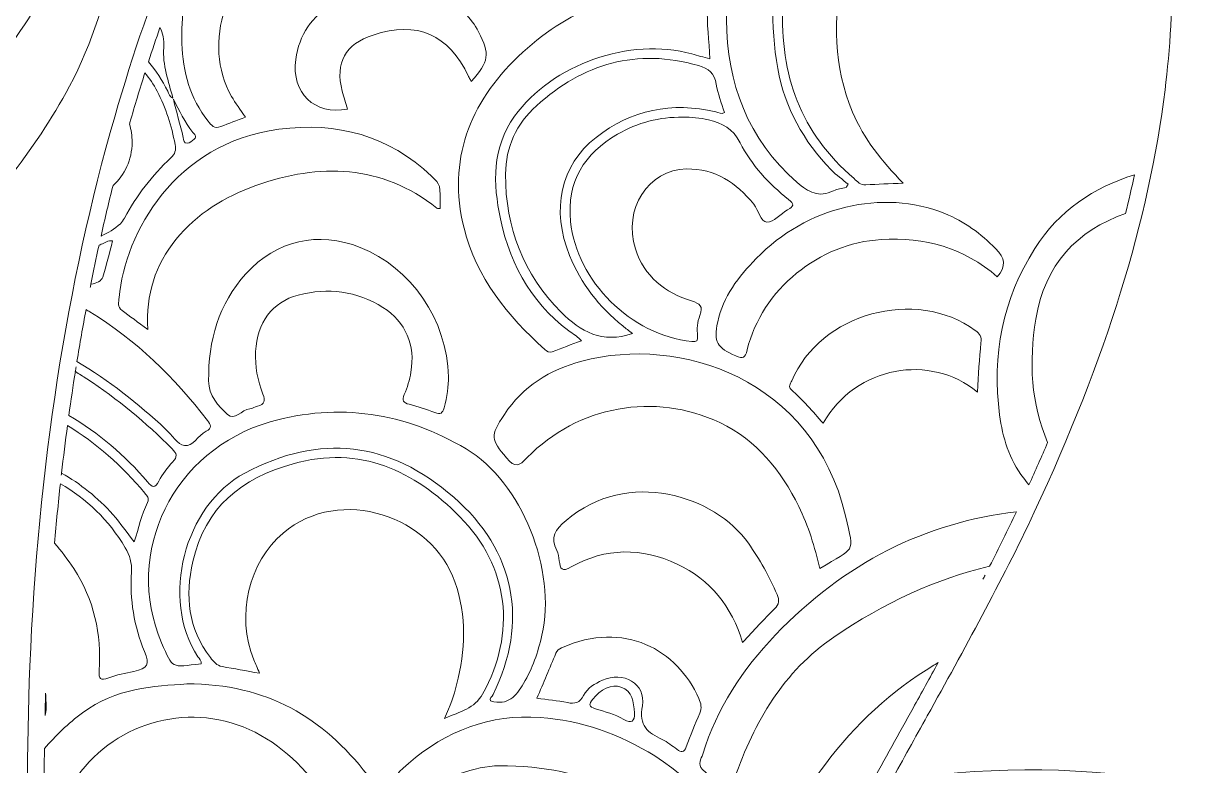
# Model space of a CAD drawing. Extents: x 705 to 8445, y -5934 to -84.
# Drawn here: x 1153 to 1759, y -5258 to -4876 of the extents above; entities that cross this region are included whole.
import ezdxf

# ---------------------------------------------------------------- set-up
doc = ezdxf.new("R2010")
doc.units = 0
doc.header["$MEASUREMENT"] = 0
doc.layers.add('Layer 1', color=7, linetype='Continuous')

# ---------------------------------------------------------------- blocks, each defined once
blk = doc.blocks.new('block 31')
at = {"layer": 'Layer 1', "lineweight": 0}
for points, knots in [([(2257.28, -3659.1), (2234.48, -3617.14), (2200.79, -3577.08), (2159.87, -3543.26), (2075.1, -3473.22), (1964.49, -3413.43), (1839.88, -3370.27), (1839.88, -3370.27), (1839.88, -3370.25), (1839.88, -3370.25), (1839.42, -3368.29), (1838.85, -3366.27), (1838.16, -3364.21), (1836.62, -3359.66), (1833.95, -3353.09), (1828.51, -3348.58), (1827.81, -3348), (1827.1, -3347.47), (1826.36, -3347), (1826.36, -3347), (1826.36, -3347), (1826.35, -3347), (1827.88, -3328.1), (1824.28, -3308.74), (1815.57, -3289.33), (1811.12, -3279.39), (1803.75, -3272.44), (1796.61, -3265.72), (1790.88, -3260.31), (1785.45, -3255.19), (1781.81, -3248.82), (1780.72, -3246.92), (1779.8, -3244.87), (1778.82, -3242.69), (1777.56, -3239.87), (1776.25, -3236.96), (1774.48, -3234.13), (1767.43, -3222.87), (1755.91, -3216.8), (1744.63, -3213.55), (1744.63, -3213.55), (1743.26, -3211.5), (1743.26, -3211.5), (1700.83, -3146.97), (1636.69, -3122.16), (1590.35, -3112.73), (1549.47, -3104.39), (1515.61, -3106.15), (1503.73, -3107.19), (1503.69, -3107.13), (1503.65, -3107.09), (1503.63, -3107.06), (1503.63, -3107.06), (1503.45, -3107.21), (1503.45, -3107.21), (1501.87, -3107.36), (1500.7, -3107.48), (1500, -3107.56), (1499.3, -3107.48), (1498.13, -3107.36), (1496.56, -3107.21), (1496.56, -3107.21), (1496.37, -3107.06), (1496.37, -3107.06), (1496.35, -3107.09), (1496.31, -3107.13), (1496.27, -3107.19), (1484.39, -3106.15), (1450.53, -3104.39), (1409.65, -3112.73), (1363.31, -3122.16), (1299.17, -3146.97), (1256.76, -3211.48), (1256.76, -3211.48), (1255.38, -3213.55), (1255.38, -3213.55), (1244.09, -3216.8), (1232.57, -3222.87), (1225.52, -3234.13), (1223.75, -3236.96), (1222.44, -3239.87), (1221.18, -3242.69), (1220.2, -3244.87), (1219.28, -3246.92), (1218.19, -3248.82), (1214.55, -3255.19), (1209.12, -3260.31), (1203.39, -3265.72), (1196.25, -3272.44), (1188.88, -3279.39), (1184.43, -3289.33), (1175.72, -3308.74), (1172.12, -3328.1), (1173.65, -3347), (1173.64, -3347), (1173.64, -3347), (1173.64, -3347), (1172.91, -3347.47), (1172.19, -3347.99), (1171.49, -3348.58), (1166.05, -3353.09), (1163.38, -3359.65), (1161.84, -3364.21), (1161.15, -3366.27), (1160.58, -3368.29), (1160.12, -3370.25), (1160.12, -3370.25), (1160.12, -3370.27), (1160.12, -3370.27), (1035.51, -3413.43), (924.9, -3473.22), (840.13, -3543.26), (799.22, -3577.08), (765.52, -3617.14), (742.72, -3659.1), (716.93, -3706.53), (704.78, -3755.81), (706.61, -3805.55), (708.34, -3852.44), (720.97, -3901.24), (744.18, -3950.56), (776.16, -4018.52), (826.78, -4084.15), (894.59, -4145.62), (939.27, -4186.12), (988.74, -4221.57), (1036.58, -4255.86), (1081.92, -4288.36), (1128.81, -4321.97), (1171.35, -4359.71), (1248.94, -4428.49), (1300.36, -4494.94), (1328.51, -4562.74), (1324.68, -4568.78), (1321.1, -4575.62), (1318.44, -4583.02), (1317.03, -4582.92), (1315.46, -4582.85), (1313.87, -4582.85), (1308, -4582.85), (1301.57, -4583.94), (1299.84, -4589.72), (1299.35, -4591.39), (1299.31, -4592.94), (1299.27, -4594.32), (1299.27, -4594.65), (1299.26, -4594.97), (1299.25, -4595.28), (1299.07, -4598.99), (1297.7, -4602.95), (1295.19, -4607.05), (1294.24, -4608.6), (1293.21, -4610.14), (1292.14, -4611.64), (1291.46, -4612.59), (1290.76, -4613.54), (1290.03, -4614.48), (1282.79, -4623.87), (1273.55, -4632.4), (1264.57, -4640.7), (1264.57, -4640.7), (1260.48, -4644.5), (1260.48, -4644.5), (1250.16, -4654.07), (1239.49, -4663.97), (1227.49, -4670.59), (1224.1, -4672.48), (1219.99, -4676.81), (1219.7, -4686.79), (1218.97, -4711.36), (1240.81, -4755.67), (1260.37, -4770.55), (1241.52, -4806.38), (1219.02, -4857.42), (1199.77, -4924.23), (1174.99, -5010.3), (1160.3, -5105.45), (1156.13, -5207.05), (1152.63, -5292.07), (1156.53, -5381.81), (1167.74, -5475.11), (1163.2, -5478.43), (1158.2, -5481.58), (1152.48, -5484.72), (1126.07, -5499.19), (1097.44, -5504.35), (1071.86, -5499.25), (1037.65, -5492.45), (1010.5, -5472.75), (991.16, -5440.72), (954.52, -5380.07), (953.85, -5285.76), (972.12, -5223.95), (991.72, -5157.67), (1030.95, -5091.38), (1095.59, -5015.32), (1100.04, -5010.08), (1104.54, -5004.87), (1109.05, -4999.66), (1133.44, -4971.39), (1158.65, -4942.17), (1176.47, -4908.58), (1200.61, -4863.05), (1206.18, -4814.98), (1191.73, -4776.7), (1191.73, -4776.7), (1181.23, -4748.9), (1181.23, -4748.9), (1181.23, -4748.9), (1183.66, -4778.52), (1183.66, -4778.52), (1186.59, -4814.26), (1171.98, -4846.76), (1159.22, -4867.74), (1139.1, -4900.81), (1110.97, -4928.95), (1083.75, -4956.17), (1072.54, -4967.4), (1060.93, -4979.02), (1050.06, -4990.8), (985.75, -5060.52), (939.06, -5124.07), (907.3, -5185.11), (864.56, -5267.19), (849.07, -5345.56), (861.27, -5418), (881.01, -5535.4), (980.35, -5627.87), (1070.03, -5667.42), (1102.26, -5681.63), (1132.31, -5688.81), (1157.87, -5688.81), (1176.42, -5688.81), (1192.6, -5685.03), (1205.52, -5677.4), (1205.52, -5677.42), (1205.52, -5677.42), (1205.52, -5677.42), (1212.39, -5699.36), (1220.21, -5719.79), (1228.89, -5738.56), (1249.15, -5782.32), (1274.96, -5818.69), (1305.6, -5846.65), (1339.33, -5877.45), (1383.39, -5900.64), (1436.58, -5915.59), (1478.92, -5927.49), (1526.09, -5933.71), (1573.63, -5933.71), (1577.09, -5933.71), (1580.56, -5933.68), (1584.02, -5933.61), (1715.27, -5931.1), (1847.15, -5876.35), (1945.85, -5783.41), (1983.5, -5747.95), (2012.68, -5707.49), (2030.23, -5666.4), (2050.52, -5618.94), (2055.69, -5571.02), (2045.64, -5523.97), (2025.77, -5431.09), (1963.25, -5354), (1869.6, -5306.89), (1787.63, -5265.67), (1689.88, -5251.14), (1599.49, -5266.42), (1605.66, -5255.1), (1611.89, -5243.86), (1618.09, -5232.7), (1636.91, -5198.83), (1656.35, -5163.79), (1673.14, -5127.91), (1710.23, -5048.64), (1732.26, -4977.48), (1740.49, -4910.34), (1745.6, -4868.73), (1747.15, -4816.91), (1734.72, -4770.08), (1753.98, -4755.61), (1775.54, -4712.46), (1775.54, -4687.69), (1775.54, -4687.28), (1775.54, -4686.88), (1775.53, -4686.48), (1775.23, -4676.52), (1771.13, -4672.21), (1767.74, -4670.33), (1755.74, -4663.73), (1745.07, -4653.85), (1734.75, -4644.31), (1734.75, -4644.31), (1730.65, -4640.52), (1730.65, -4640.52), (1719.35, -4630.12), (1707.67, -4619.36), (1700.02, -4606.97), (1697.52, -4602.89), (1696.16, -4598.95), (1695.98, -4595.25), (1695.96, -4594.94), (1695.95, -4594.61), (1695.95, -4594.29), (1695.92, -4592.92), (1695.87, -4591.37), (1695.38, -4589.7), (1693.66, -4583.98), (1687.32, -4582.87), (1681.49, -4582.85), (1678.84, -4575.53), (1675.29, -4568.75), (1671.49, -4562.74), (1699.63, -4494.94), (1751.06, -4428.49), (1828.65, -4359.71), (1871.19, -4321.97), (1918.08, -4288.36), (1963.42, -4255.86), (2011.26, -4221.57), (2060.73, -4186.12), (2105.41, -4145.62), (2173.22, -4084.15), (2223.84, -4018.52), (2255.82, -3950.56), (2279.03, -3901.24), (2291.66, -3852.45), (2293.39, -3805.55), (2295.22, -3755.81), (2283.07, -3706.53), (2257.28, -3659.1)], [0, 0, 0, 0, 1, 1, 1, 2, 2, 2, 3, 3, 3, 4, 4, 4, 5, 5, 5, 6, 6, 6, 7, 7, 7, 8, 8, 8, 9, 9, 9, 10, 10, 10, 11, 11, 11, 12, 12, 12, 13, 13, 13, 14, 14, 14, 15, 15, 15, 16, 16, 16, 17, 17, 17, 18, 18, 18, 19, 19, 19, 20, 20, 20, 21, 21, 21, 22, 22, 22, 23, 23, 23, 24, 24, 24, 25, 25, 25, 26, 26, 26, 27, 27, 27, 28, 28, 28, 29, 29, 29, 30, 30, 30, 31, 31, 31, 32, 32, 32, 33, 33, 33, 34, 34, 34, 35, 35, 35, 36, 36, 36, 37, 37, 37, 38, 38, 38, 39, 39, 39, 40, 40, 40, 41, 41, 41, 42, 42, 42, 43, 43, 43, 44, 44, 44, 45, 45, 45, 46, 46, 46, 47, 47, 47, 48, 48, 48, 49, 49, 49, 50, 50, 50, 51, 51, 51, 52, 52, 52, 53, 53, 53, 54, 54, 54, 55, 55, 55, 56, 56, 56, 57, 57, 57, 58, 58, 58, 59, 59, 59, 60, 60, 60, 61, 61, 61, 62, 62, 62, 63, 63, 63, 64, 64, 64, 65, 65, 65, 66, 66, 66, 67, 67, 67, 68, 68, 68, 69, 69, 69, 70, 70, 70, 71, 71, 71, 72, 72, 72, 73, 73, 73, 74, 74, 74, 75, 75, 75, 76, 76, 76, 77, 77, 77, 78, 78, 78, 79, 79, 79, 80, 80, 80, 81, 81, 81, 82, 82, 82, 83, 83, 83, 84, 84, 84, 85, 85, 85, 86, 86, 86, 87, 87, 87, 88, 88, 88, 89, 89, 89, 90, 90, 90, 91, 91, 91, 92, 92, 92, 93, 93, 93, 94, 94, 94, 95, 95, 95, 96, 96, 96, 97, 97, 97, 98, 98, 98, 99, 99, 99, 100, 100, 100, 101, 101, 101, 102, 102, 102, 103, 103, 103, 104, 104, 104, 105, 105, 105, 106, 106, 106, 107, 107, 107, 108, 108, 108, 109, 109, 109, 110, 110, 110, 110]), ([(1712.25, -4795.53), (1678.75, -4771.62), (1623.72, -4775.38), (1596.12, -4803.11), (1583.4, -4815.9), (1577.17, -4831.92), (1574.15, -4849.38), (1569.9, -4874.01), (1569.66, -4898.35), (1579.67, -4921.91), (1585.52, -4935.66), (1594.64, -4947.1), (1605.74, -4958.45), (1598.5, -4958.77), (1592.49, -4958.89), (1586.5, -4959.37), (1583.55, -4959.6), (1582.16, -4957.59), (1580.38, -4956.07), (1552.97, -4932.72), (1542.19, -4902.47), (1543.69, -4867.2), (1544.17, -4855.93), (1544.74, -4844.65), (1547.28, -4833.57), (1549.6, -4823.46), (1553.24, -4814.43), (1558.09, -4806.38), (1558.09, -4806.38), (1560.72, -4806.29), (1560.72, -4806.29), (1560.72, -4806.29), (1562.76, -4806.22), (1562.76, -4806.22), (1562.76, -4806.22), (1563.88, -4805.24), (1563.88, -4805.24), (1566.25, -4803.17), (1568.61, -4801.13), (1570.93, -4799.13), (1586.11, -4786.07), (1600.1, -4774.57), (1613.01, -4764.45), (1647.69, -4750.95), (1682.85, -4750.25), (1718.6, -4767.25), (1721.28, -4768.53), (1723.9, -4769.87), (1726.41, -4771.28), (1730.39, -4785.95), (1732.93, -4801.2), (1734.37, -4816.48), (1728.29, -4808.77), (1720.96, -4801.76), (1712.25, -4795.53)], [0, 0, 0, 0, 1, 1, 1, 2, 2, 2, 3, 3, 3, 4, 4, 4, 5, 5, 5, 6, 6, 6, 7, 7, 7, 8, 8, 8, 9, 9, 9, 10, 10, 10, 11, 11, 11, 12, 12, 12, 13, 13, 13, 14, 14, 14, 15, 15, 15, 16, 16, 16, 17, 17, 17, 18, 18, 18, 18]), ([(1240.74, -4846.25), (1247.26, -4829.93), (1258.96, -4819), (1273.83, -4810.74), (1289.85, -4801.85), (1306.77, -4795.41), (1325.21, -4794.89), (1342.97, -4794.37), (1359.61, -4798.5), (1373.66, -4810.31), (1375.79, -4812.09), (1377.08, -4813.9), (1377.54, -4816.74), (1378.59, -4823.23), (1380.11, -4829.64), (1381.63, -4837.03), (1371.29, -4829.56), (1361.06, -4823.8), (1349.26, -4821.17), (1325.86, -4815.97), (1303.63, -4819.49), (1283.59, -4832.17), (1258.28, -4848.18), (1244.27, -4886.58), (1259.95, -4913.79), (1261.95, -4917.26), (1264.4, -4920.48), (1267.12, -4924.53), (1262.63, -4926.19), (1258.45, -4927.61), (1254.39, -4929.3), (1251.07, -4930.7), (1249.51, -4928.56), (1247.88, -4926.5), (1238.58, -4914.79), (1234.9, -4901.08), (1234.41, -4886.48), (1233.95, -4872.72), (1235.53, -4859.33), (1240.74, -4846.25)], [0, 0, 0, 0, 1, 1, 1, 2, 2, 2, 3, 3, 3, 4, 4, 4, 5, 5, 5, 6, 6, 6, 7, 7, 7, 8, 8, 8, 9, 9, 9, 10, 10, 10, 11, 11, 11, 12, 12, 12, 13, 13, 13, 13]), ([(1541.14, -4899.41), (1544.75, -4919.67), (1554.39, -4936.94), (1568.7, -4951.6), (1571.33, -4954.31), (1574.45, -4956.55), (1577.35, -4959.01), (1576.99, -4959.57), (1576.63, -4960.14), (1576.27, -4960.7), (1574.13, -4961.23), (1571.79, -4961.38), (1569.87, -4962.35), (1562.32, -4966.17), (1556.85, -4963.02), (1551.11, -4958.02), (1525.59, -4935.78), (1514.88, -4906.99), (1514.78, -4874.11), (1514.75, -4861.58), (1515.93, -4849.49), (1518.3, -4837.83), (1518.3, -4837.83), (1544.31, -4820.11), (1544.31, -4820.11), (1544.31, -4820.11), (1546.2, -4806.78), (1546.2, -4806.78), (1546.2, -4806.78), (1551.95, -4806.59), (1551.95, -4806.59), (1547.58, -4814.6), (1544.49, -4823.35), (1542.55, -4832.65), (1537.92, -4854.76), (1537.14, -4877.11), (1541.14, -4899.41)], [0, 0, 0, 0, 1, 1, 1, 2, 2, 2, 3, 3, 3, 4, 4, 4, 5, 5, 5, 6, 6, 6, 7, 7, 7, 8, 8, 8, 9, 9, 9, 10, 10, 10, 11, 11, 11, 12, 12, 12, 12]), ([(1387.11, -4880.55), (1393.02, -4892.12), (1392.53, -4895.67), (1383.34, -4906.13), (1382.67, -4904.83), (1382.28, -4904.15), (1381.94, -4903.45), (1371.78, -4881.82), (1355.46, -4874.73), (1332.88, -4882.16), (1318.42, -4886.92), (1313.23, -4896.23), (1316.86, -4911.11), (1317.62, -4914.22), (1318.73, -4917.24), (1319.69, -4920.32), (1302.62, -4923.54), (1290.64, -4912.02), (1292.99, -4894.74), (1294.71, -4882.05), (1301.22, -4872.2), (1312.53, -4866.59), (1331.09, -4857.36), (1350.45, -4856.25), (1369.85, -4864.3), (1377.52, -4867.49), (1383.29, -4873.08), (1387.11, -4880.55)], [0, 0, 0, 0, 1, 1, 1, 2, 2, 2, 3, 3, 3, 4, 4, 4, 5, 5, 5, 6, 6, 6, 7, 7, 7, 8, 8, 8, 9, 9, 9, 9]), ([(1504.92, -4867.66), (1504.52, -4876.34), (1505.74, -4884.93), (1506.19, -4894.5), (1502.85, -4893.56), (1499.88, -4892.71), (1496.9, -4891.88), (1464.86, -4883.09), (1424.91, -4897.19), (1405.67, -4923.99), (1393.91, -4940.36), (1394.48, -4958.54), (1398.38, -4976.87), (1403.71, -5001.84), (1415.86, -5022.7), (1437.48, -5037.3), (1438.26, -5037.82), (1438.91, -5038.53), (1440.08, -5039.54), (1434.71, -5041.57), (1429.86, -5043.4), (1425.01, -5045.24), (1423.42, -5045.85), (1422.31, -5045.03), (1421.22, -5044.06), (1401.99, -5026.79), (1385.95, -5007.22), (1379.61, -4981.53), (1370.98, -4946.58), (1382.44, -4917.3), (1407.57, -4893.17), (1432.26, -4869.47), (1462.16, -4857.91), (1496.64, -4859.04), (1505.23, -4859.33), (1505.3, -4859.36), (1504.92, -4867.66)], [0, 0, 0, 0, 1, 1, 1, 2, 2, 2, 3, 3, 3, 4, 4, 4, 5, 5, 5, 6, 6, 6, 7, 7, 7, 8, 8, 8, 9, 9, 9, 10, 10, 10, 11, 11, 11, 12, 12, 12, 12]), ([(1217.14, -4896.02), (1219.11, -4889.99), (1221.09, -4884.09), (1223.1, -4878.37), (1224.61, -4881.18), (1225.4, -4884.51), (1225.04, -4888.69), (1224.28, -4897.49), (1227.49, -4906.07), (1229.72, -4914.6), (1227.93, -4914.16), (1227.75, -4912.38), (1227.09, -4911.09), (1224.24, -4905.46), (1220.96, -4900.37), (1217.14, -4896.04), (1217.14, -4896.04), (1217.14, -4896.02), (1217.14, -4896.02)], [0, 0, 0, 0, 1, 1, 1, 2, 2, 2, 3, 3, 3, 4, 4, 4, 5, 5, 5, 6, 6, 6, 6]), ([(1509.2, -4921.68), (1486.61, -4916.53), (1465.82, -4920.52), (1447.56, -4934.87), (1429.23, -4949.3), (1424.38, -4972.07), (1433.99, -4995.67), (1439.89, -5010.19), (1449.16, -5022.21), (1461.38, -5031.97), (1462.93, -5033.21), (1464.51, -5034.42), (1466.27, -5035.8), (1450.9, -5041.24), (1439.61, -5034.91), (1429.6, -5024.84), (1410.11, -5005.22), (1400.87, -4981.41), (1400.99, -4953.89), (1401.06, -4939.78), (1406.57, -4927.98), (1416.96, -4918.57), (1441, -4896.81), (1468.51, -4888.77), (1500.3, -4897.9), (1505.43, -4899.37), (1508.6, -4901.81), (1509.46, -4907.51), (1510.21, -4912.43), (1512.21, -4917.17), (1513.66, -4922.03), (1512.09, -4923.26), (1510.67, -4922.01), (1509.2, -4921.68)], [0, 0, 0, 0, 1, 1, 1, 2, 2, 2, 3, 3, 3, 4, 4, 4, 5, 5, 5, 6, 6, 6, 7, 7, 7, 8, 8, 8, 9, 9, 9, 10, 10, 10, 11, 11, 11, 11]), ([(1198.91, -4959.59), (1204.89, -4954.39), (1208.7, -4946.43), (1208.74, -4937.41), (1208.77, -4934.12), (1208.28, -4930.96), (1207.38, -4928), (1207.45, -4927.71), (1207.54, -4927.43), (1207.62, -4927.14), (1210.14, -4918.37), (1212.72, -4909.89), (1215.33, -4901.67), (1217.64, -4904.46), (1219.77, -4907.6), (1221.63, -4911.09), (1226.21, -4919.7), (1229.01, -4928.94), (1230.87, -4938.5), (1231.44, -4941.35), (1230.9, -4943.39), (1228.68, -4945.44), (1219, -4954.43), (1211.11, -4964.83), (1204.79, -4976.44), (1204.22, -4977.49), (1203.57, -4978.56), (1202.69, -4979.35), (1199.72, -4982.02), (1196.36, -4984.12), (1192.76, -4985.67), (1194.76, -4976.69), (1196.81, -4967.98), (1198.91, -4959.59)], [0, 0, 0, 0, 1, 1, 1, 2, 2, 2, 3, 3, 3, 4, 4, 4, 5, 5, 5, 6, 6, 6, 7, 7, 7, 8, 8, 8, 9, 9, 9, 10, 10, 10, 11, 11, 11, 11]), ([(1239.99, -4932.34), (1240.75, -4933.3), (1242.45, -4934.33), (1240.63, -4935.78), (1239.55, -4936.65), (1238.36, -4937.79), (1237.11, -4937.93), (1235.19, -4938.13), (1235.41, -4936.1), (1235.09, -4934.86), (1233.36, -4928.33), (1231.7, -4921.78), (1230.02, -4915.25), (1233.07, -4921.09), (1235.84, -4927.12), (1239.99, -4932.34)], [0, 0, 0, 0, 1, 1, 1, 2, 2, 2, 3, 3, 3, 4, 4, 4, 5, 5, 5, 5]), ([(1216.77, -5033.81), (1211.56, -5029.94), (1207.6, -5026.89), (1203.54, -5024), (1200.98, -5022.17), (1201.86, -5019.66), (1202.07, -5017.36), (1205.19, -4984), (1230.5, -4937.81), (1284.34, -4930.72), (1314.51, -4926.75), (1340.69, -4933.89), (1362.9, -4954.87), (1367.53, -4959.25), (1367.51, -4959.28), (1367.34, -4971.49), (1366.77, -4971.43), (1366.05, -4971.56), (1365.68, -4971.27), (1336.88, -4948.75), (1305.4, -4947.97), (1272.36, -4959.69), (1256.28, -4965.39), (1242.16, -4974.09), (1231.3, -4987.48), (1220.71, -5000.53), (1215.85, -5015.58), (1216.77, -5033.81)], [0, 0, 0, 0, 1, 1, 1, 2, 2, 2, 3, 3, 3, 4, 4, 4, 5, 5, 5, 6, 6, 6, 7, 7, 7, 8, 8, 8, 9, 9, 9, 9]), ([(1467.82, -4992.28), (1472.38, -5006.56), (1483.03, -5014.7), (1496.75, -5019.1), (1500.92, -5020.44), (1502.97, -5021.76), (1501.04, -5026.5), (1499.67, -5029.84), (1499.53, -5033.59), (1499.82, -5037.24), (1500, -5039.48), (1499.63, -5040.32), (1496.87, -5040.01), (1465.48, -5036.53), (1437.64, -5009), (1434.46, -4978.16), (1432.34, -4957.65), (1441.55, -4943.2), (1458.7, -4933.21), (1468.99, -4927.22), (1480.24, -4924.34), (1492.21, -4924.46), (1496.66, -4924.43), (1501.05, -4924.8), (1505.42, -4925.78), (1512.58, -4927.39), (1518.05, -4930.43), (1521.73, -4937.6), (1527.66, -4949.16), (1536.47, -4958.72), (1546.69, -4966.81), (1549.74, -4969.23), (1549.44, -4970.43), (1546.22, -4972.2), (1542.53, -4974.23), (1539.05, -4978.57), (1535.57, -4978.49), (1532.3, -4978.41), (1531.23, -4972.39), (1528.73, -4969.28), (1519.81, -4958.24), (1508.91, -4950.89), (1494.2, -4951.13), (1474.47, -4951.47), (1461.34, -4971.94), (1467.82, -4992.28)], [0, 0, 0, 0, 1, 1, 1, 2, 2, 2, 3, 3, 3, 4, 4, 4, 5, 5, 5, 6, 6, 6, 7, 7, 7, 8, 8, 8, 9, 9, 9, 10, 10, 10, 11, 11, 11, 12, 12, 12, 13, 13, 13, 14, 14, 14, 15, 15, 15, 15]), ([(1720.21, -4974.08), (1694.92, -4982.92), (1678.65, -5000.35), (1674.01, -5028.45), (1670.35, -5050.6), (1671.46, -5071.92), (1680.07, -5091.99), (1676.99, -5099.2), (1673.79, -5106.47), (1670.44, -5113.81), (1669.43, -5112.68), (1668.56, -5111.37), (1667.65, -5110.2), (1660.27, -5100.66), (1656.88, -5089.44), (1655.34, -5077.76), (1651.31, -5047.12), (1656.77, -5018.32), (1673.48, -4992.04), (1685.95, -4972.42), (1703.72, -4960.68), (1724.75, -4954.1), (1723.37, -4960.71), (1721.85, -4967.37), (1720.21, -4974.08)], [0, 0, 0, 0, 1, 1, 1, 2, 2, 2, 3, 3, 3, 4, 4, 4, 5, 5, 5, 6, 6, 6, 7, 7, 7, 8, 8, 8, 8]), ([(1594.37, -4987.48), (1562.47, -4989.24), (1532.95, -5013.11), (1525.37, -5044.31), (1524.33, -5048.61), (1523.27, -5048.99), (1519.51, -5047.38), (1509.9, -5043.25), (1508.02, -5040.19), (1510.2, -5029.88), (1512.99, -5016.71), (1520.99, -5006.64), (1530.04, -4997.27), (1556, -4970.43), (1594.93, -4961.17), (1627.08, -4974.06), (1637.18, -4978.11), (1645.57, -4984.44), (1653.26, -4992.09), (1658.16, -4996.95), (1658.79, -5001.31), (1654.15, -5006.66), (1637.03, -4991.63), (1616.87, -4986.23), (1594.37, -4987.48)], [0, 0, 0, 0, 1, 1, 1, 2, 2, 2, 3, 3, 3, 4, 4, 4, 5, 5, 5, 6, 6, 6, 7, 7, 7, 8, 8, 8, 8]), ([(1267.32, -5005.11), (1283.02, -4987.76), (1304.49, -4982.95), (1326.21, -4991.54), (1352.28, -5001.84), (1371.04, -5028.84), (1371.59, -5058.18), (1371.56, -5062.69), (1371, -5068.46), (1369.32, -5074.14), (1368.52, -5076.83), (1367.53, -5077.74), (1364.64, -5076.6), (1360.34, -5074.89), (1355.9, -5073.48), (1351.42, -5072.3), (1348.38, -5071.49), (1347.44, -5070.39), (1348.86, -5067.27), (1350.52, -5063.62), (1351.56, -5059.73), (1352.26, -5055.72), (1354.66, -5042.02), (1349.65, -5029.78), (1337.88, -5022.41), (1324.37, -5013.94), (1309.62, -5012.04), (1294.31, -5016.07), (1280.76, -5019.64), (1273.06, -5030.2), (1272.31, -5045.17), (1271.93, -5052.75), (1273.34, -5060.07), (1276.07, -5067.07), (1277.42, -5070.5), (1277.02, -5072.35), (1273.34, -5073.23), (1271.96, -5073.57), (1270.71, -5074.44), (1269.34, -5074.62), (1265.28, -5075.13), (1261.3, -5080.72), (1257.92, -5077.57), (1253.14, -5073.1), (1248.19, -5068.02), (1248.13, -5060.24), (1247.95, -5039.51), (1253.2, -5020.73), (1267.32, -5005.11)], [0, 0, 0, 0, 1, 1, 1, 2, 2, 2, 3, 3, 3, 4, 4, 4, 5, 5, 5, 6, 6, 6, 7, 7, 7, 8, 8, 8, 9, 9, 9, 10, 10, 10, 11, 11, 11, 12, 12, 12, 13, 13, 13, 14, 14, 14, 15, 15, 15, 16, 16, 16, 16]), ([(1187.53, -5010.41), (1187.53, -5010.41), (1187.54, -5010.41), (1187.54, -5010.41), (1188.89, -5003.58), (1190.29, -4996.9), (1191.71, -4990.39), (1192.1, -4990.23), (1192.51, -4990.09), (1192.9, -4989.92), (1194.66, -4989.21), (1196.29, -4987.82), (1198.7, -4988.2), (1197.01, -4994.5), (1195.57, -5000.72), (1193.64, -5006.79), (1193.03, -5008.71), (1190.52, -5009.99), (1187.54, -5010.41), (1187.42, -5011), (1187.3, -5011.6), (1187.18, -5012.2), (1187.3, -5011.6), (1187.41, -5011), (1187.53, -5010.41)], [0, 0, 0, 0, 1, 1, 1, 2, 2, 2, 3, 3, 3, 4, 4, 4, 5, 5, 5, 6, 6, 6, 7, 7, 7, 8, 8, 8, 8]), ([(1564.53, -5082.04), (1559.07, -5075.99), (1554.01, -5069.85), (1547.95, -5064.72), (1546.38, -5063.39), (1547.7, -5061.69), (1548.3, -5060.27), (1562.95, -5025.4), (1612.03, -5011.91), (1642.81, -5034.22), (1645.14, -5035.91), (1646.13, -5037.49), (1645.75, -5040.69), (1644.79, -5048.81), (1644.53, -5057.03), (1643.93, -5065.98), (1619.92, -5046.09), (1581.31, -5052.24), (1564.53, -5082.04)], [0, 0, 0, 0, 1, 1, 1, 2, 2, 2, 3, 3, 3, 4, 4, 4, 5, 5, 5, 6, 6, 6, 6]), ([(1185.01, -5023.52), (1185.66, -5023.9), (1186.3, -5024.28), (1186.95, -5024.66), (1210.85, -5039.28), (1230.48, -5058.51), (1247.53, -5080.56), (1249.28, -5082.84), (1250.14, -5084.53), (1246.87, -5086.18), (1242.77, -5088.26), (1239.92, -5094.21), (1235.74, -5093.55), (1232.13, -5092.99), (1229.17, -5088.08), (1225.95, -5085.06), (1211.85, -5071.84), (1196.79, -5059.99), (1180.36, -5050.23), (1181.85, -5041.08), (1183.4, -5032.19), (1185.01, -5023.52)], [0, 0, 0, 0, 1, 1, 1, 2, 2, 2, 3, 3, 3, 4, 4, 4, 5, 5, 5, 6, 6, 6, 7, 7, 7, 7]), ([(1511.33, -5081.75), (1477.83, -5065.89), (1438.21, -5072.96), (1412.13, -5099.76), (1407.94, -5104.06), (1405.91, -5105.33), (1401.47, -5099.89), (1393.42, -5090.03), (1392.88, -5089), (1400.38, -5077.54), (1409.92, -5062.95), (1423.81, -5054.43), (1440.3, -5050.06), (1490.77, -5036.71), (1559.37, -5058.97), (1576.04, -5129.79), (1580.81, -5150.08), (1580.88, -5145.42), (1562.82, -5156.86), (1560.14, -5145.8), (1556.96, -5135.04), (1551.95, -5124.93), (1542.77, -5106.44), (1530.48, -5090.82), (1511.33, -5081.75)], [0, 0, 0, 0, 1, 1, 1, 2, 2, 2, 3, 3, 3, 4, 4, 4, 5, 5, 5, 6, 6, 6, 7, 7, 7, 8, 8, 8, 8]), ([(1179.51, -5055.46), (1179.64, -5054.65), (1179.76, -5053.85), (1179.89, -5053.05), (1179.77, -5053.85), (1179.64, -5054.65), (1179.52, -5055.46), (1181.49, -5056.65), (1183.45, -5057.89), (1185.39, -5059.16), (1201.35, -5069.54), (1215.81, -5081.75), (1229.3, -5095.18), (1231.78, -5097.66), (1232.27, -5099.26), (1229.6, -5102.02), (1226.82, -5104.9), (1224.42, -5108.29), (1222.54, -5111.81), (1220.47, -5115.65), (1219.22, -5115.15), (1216.69, -5112.2), (1205.01, -5098.55), (1191.6, -5086.99), (1176.17, -5078.03), (1177.23, -5070.36), (1178.35, -5062.83), (1179.52, -5055.46), (1179.52, -5055.46), (1179.51, -5055.46), (1179.51, -5055.46)], [0, 0, 0, 0, 1, 1, 1, 2, 2, 2, 3, 3, 3, 4, 4, 4, 5, 5, 5, 6, 6, 6, 7, 7, 7, 8, 8, 8, 9, 9, 9, 10, 10, 10, 10]), ([(1279.84, -5081.38), (1315.29, -5071.24), (1349.23, -5076.65), (1380.68, -5095.22), (1409.48, -5112.24), (1427.38, -5157.92), (1419.71, -5191.24), (1417.7, -5199.96), (1414.88, -5208.24), (1410.29, -5215.99), (1406.46, -5222.44), (1402.26, -5227.69), (1393.31, -5225.02), (1392.53, -5223.85), (1394.02, -5222.81), (1394.57, -5221.7), (1413.13, -5184.39), (1405.81, -5147.56), (1374.3, -5120.12), (1341.18, -5091.25), (1305.48, -5087.13), (1266.81, -5107.71), (1235.5, -5124.38), (1223.17, -5172.58), (1242.6, -5202.25), (1243.33, -5203.38), (1244.67, -5204.26), (1244.31, -5205.92), (1228.54, -5207.56), (1229.92, -5208.94), (1223.95, -5195.07), (1203.95, -5148.64), (1229.98, -5095.65), (1279.84, -5081.38)], [0, 0, 0, 0, 1, 1, 1, 2, 2, 2, 3, 3, 3, 4, 4, 4, 5, 5, 5, 6, 6, 6, 7, 7, 7, 8, 8, 8, 9, 9, 9, 10, 10, 10, 11, 11, 11, 11]), ([(1172.41, -5107.7), (1172.41, -5107.7), (1172.43, -5107.7), (1172.43, -5107.7), (1173.37, -5099.39), (1174.38, -5091.25), (1175.46, -5083.27), (1190.23, -5092.2), (1203.42, -5103.93), (1215.26, -5118), (1216.43, -5119.38), (1217.7, -5120.64), (1216.67, -5122.78), (1213.6, -5129.13), (1212.12, -5136.04), (1209.85, -5143.17), (1205.99, -5138.17), (1202.72, -5133.37), (1198.86, -5129.07), (1190.94, -5120.23), (1182.08, -5113.17), (1172.43, -5107.7), (1172.38, -5108.07), (1172.33, -5108.44), (1172.29, -5108.82), (1172.33, -5108.44), (1172.38, -5108.07), (1172.41, -5107.7)], [0, 0, 0, 0, 1, 1, 1, 2, 2, 2, 3, 3, 3, 4, 4, 4, 5, 5, 5, 6, 6, 6, 7, 7, 7, 8, 8, 8, 9, 9, 9, 9]), ([(1271.4, -5203.87), (1272.24, -5205.91), (1273.15, -5207.92), (1274.36, -5210.76), (1267.41, -5209.52), (1261.29, -5208.44), (1255.17, -5207.34), (1252.33, -5206.84), (1250.69, -5204.74), (1249.08, -5202.67), (1237.45, -5187.79), (1236.05, -5170.97), (1240, -5153.27), (1246.23, -5125.3), (1265.04, -5110.35), (1291.58, -5102.93), (1326.29, -5093.23), (1353.76, -5106.4), (1377.45, -5130.17), (1402.86, -5155.67), (1406.64, -5190.11), (1389.19, -5221.46), (1385, -5228.98), (1377.91, -5230.38), (1369.52, -5234.02), (1372.63, -5227.51), (1374.37, -5222.16), (1375.76, -5216.69), (1380.31, -5198.93), (1381.14, -5181.47), (1374.95, -5163.73), (1363.2, -5130.06), (1316.07, -5113.58), (1286.43, -5138.66), (1268.95, -5153.45), (1262.07, -5180.86), (1271.4, -5203.87)], [0, 0, 0, 0, 1, 1, 1, 2, 2, 2, 3, 3, 3, 4, 4, 4, 5, 5, 5, 6, 6, 6, 7, 7, 7, 8, 8, 8, 9, 9, 9, 10, 10, 10, 11, 11, 11, 12, 12, 12, 12]), ([(1489.27, -5154.54), (1470.95, -5146), (1452.56, -5146.04), (1434.81, -5156.03), (1429.95, -5158.77), (1429.14, -5157.07), (1428.65, -5152.85), (1428.44, -5151.06), (1428.18, -5149.14), (1427.35, -5147.59), (1423.68, -5140.7), (1426.71, -5136.73), (1432.13, -5132.13), (1463.93, -5105.07), (1508.71, -5119.17), (1526.05, -5143.85), (1531.88, -5152.15), (1536.71, -5160.9), (1540.78, -5170.15), (1542.09, -5173.13), (1541.9, -5175.15), (1539.44, -5177.56), (1533.99, -5182.9), (1528.93, -5188.64), (1523.05, -5194.93), (1517.42, -5176.26), (1506.51, -5162.6), (1489.27, -5154.54)], [0, 0, 0, 0, 1, 1, 1, 2, 2, 2, 3, 3, 3, 4, 4, 4, 5, 5, 5, 6, 6, 6, 7, 7, 7, 8, 8, 8, 9, 9, 9, 9]), ([(1171.8, -5113.18), (1185.26, -5120.92), (1196.6, -5131.67), (1205.22, -5146.14), (1207.54, -5150.03), (1208.68, -5153.96), (1208.4, -5158.72), (1207.55, -5172.77), (1209.67, -5186.46), (1215.15, -5199.55), (1217.99, -5206.35), (1216.88, -5208.22), (1209.58, -5209.83), (1205.25, -5210.77), (1200.81, -5211.51), (1196.69, -5213.08), (1192.45, -5214.7), (1191.53, -5213.76), (1191.79, -5209.4), (1192.92, -5190.56), (1189.24, -5172.73), (1178.69, -5156.91), (1175.6, -5152.28), (1172.31, -5147.86), (1168.8, -5143.78), (1169.71, -5133.34), (1170.71, -5123.14), (1171.8, -5113.18)], [0, 0, 0, 0, 1, 1, 1, 2, 2, 2, 3, 3, 3, 4, 4, 4, 5, 5, 5, 6, 6, 6, 7, 7, 7, 8, 8, 8, 9, 9, 9, 9]), ([(1650.2, -5155.67), (1622.58, -5162.27), (1595.79, -5174.5), (1569.93, -5192.2), (1544.29, -5209.74), (1529.04, -5235.76), (1518.9, -5264.8), (1517.92, -5267.6), (1516.91, -5270.4), (1515.62, -5274.03), (1510.8, -5268.97), (1506.73, -5264.51), (1502.43, -5260.28), (1499.63, -5257.51), (1501.72, -5254.91), (1502.47, -5252.45), (1509.75, -5228.83), (1523.07, -5208.66), (1539.93, -5191.05), (1575.49, -5153.9), (1617.1, -5133.08), (1664.03, -5127.63), (1659.59, -5137.03), (1654.95, -5146.37), (1650.2, -5155.67)], [0, 0, 0, 0, 1, 1, 1, 2, 2, 2, 3, 3, 3, 4, 4, 4, 5, 5, 5, 6, 6, 6, 7, 7, 7, 8, 8, 8, 8]), ([(1646.77, -5162.33), (1646.77, -5162.33), (1646.76, -5162.33), (1646.76, -5162.33), (1647.13, -5161.63), (1647.49, -5160.93), (1647.86, -5160.22), (1647.5, -5160.93), (1647.14, -5161.63), (1646.77, -5162.33)], [0, 0, 0, 0, 1, 1, 1, 2, 2, 2, 3, 3, 3, 3]), ([(1494, -5248.63), (1492.84, -5251.77), (1491.42, -5251.58), (1489.17, -5249.92), (1486.73, -5248.14), (1484.33, -5246.18), (1481.64, -5244.91), (1474.18, -5241.38), (1469.56, -5237.87), (1471.44, -5227.47), (1473.48, -5216.18), (1461.46, -5209.4), (1450.87, -5214.4), (1447.04, -5216.21), (1443.11, -5218.22), (1441.18, -5222.23), (1439.33, -5226.03), (1436.69, -5226.65), (1432.85, -5225.89), (1427.77, -5224.89), (1422.6, -5224.39), (1417.15, -5223.62), (1420.53, -5215.61), (1423.74, -5208.04), (1426.9, -5200.47), (1427.48, -5199.06), (1428.52, -5198.28), (1429.88, -5197.67), (1462.05, -5183.24), (1489.48, -5198.75), (1500.52, -5223.78), (1501.63, -5226.31), (1502.15, -5228.63), (1501.01, -5231.28), (1498.58, -5237.03), (1496.13, -5242.77), (1494, -5248.63)], [0, 0, 0, 0, 1, 1, 1, 2, 2, 2, 3, 3, 3, 4, 4, 4, 5, 5, 5, 6, 6, 6, 7, 7, 7, 8, 8, 8, 9, 9, 9, 10, 10, 10, 11, 11, 11, 12, 12, 12, 12]), ([(1610.79, -5228.66), (1603.5, -5241.78), (1596.16, -5254.99), (1588.93, -5268.35), (1588.46, -5268.44), (1587.98, -5268.53), (1587.5, -5268.63), (1587.5, -5268.63), (1587.85, -5270.34), (1587.85, -5270.34), (1581.69, -5281.75), (1575.63, -5293.25), (1569.74, -5304.88), (1564.36, -5313.45), (1559.64, -5322.52), (1555.69, -5332.17), (1555.62, -5332.36), (1555.49, -5332.54), (1555.47, -5332.73), (1555.38, -5333.55), (1555.25, -5334.31), (1555.1, -5335.01), (1554.36, -5336.62), (1553.62, -5338.22), (1552.89, -5339.83), (1550.41, -5342.8), (1546.33, -5343.62), (1541.11, -5343.33), (1538.32, -5343.16), (1537.33, -5342.93), (1537.69, -5340.33), (1539.04, -5330.76), (1537.84, -5321.46), (1535.01, -5312.32), (1534.19, -5309.7), (1535.39, -5307.62), (1536.33, -5305.4), (1543.71, -5288), (1554.44, -5272.66), (1565.62, -5257.6), (1580.94, -5236.96), (1599.58, -5219.96), (1621.52, -5206.59), (1622.26, -5206.13), (1623, -5205.69), (1623.74, -5205.26), (1619.42, -5213.11), (1615.09, -5220.91), (1610.79, -5228.66)], [0, 0, 0, 0, 1, 1, 1, 2, 2, 2, 3, 3, 3, 4, 4, 4, 5, 5, 5, 6, 6, 6, 7, 7, 7, 8, 8, 8, 9, 9, 9, 10, 10, 10, 11, 11, 11, 12, 12, 12, 13, 13, 13, 14, 14, 14, 15, 15, 15, 16, 16, 16, 16]), ([(1163.61, -5249.57), (1169.31, -5242.86), (1175.83, -5236.69), (1183.19, -5231.1), (1200.08, -5218.28), (1220.2, -5217.49), (1236.92, -5216.25), (1278.32, -5216.12), (1307.14, -5233.78), (1329.89, -5263.15), (1344.1, -5281.49), (1353.55, -5301.57), (1352.94, -5325.33), (1352.65, -5336.55), (1350.18, -5347.31), (1345.29, -5357.45), (1343.23, -5361.74), (1333.91, -5364.99), (1329.79, -5362.98), (1328.18, -5362.19), (1328.83, -5361.03), (1329.16, -5359.96), (1339.06, -5327.62), (1326.15, -5300.73), (1308.63, -5275.13), (1298.36, -5260.12), (1285.82, -5247.29), (1268.95, -5239.69), (1236.59, -5225.11), (1197.92, -5236.57), (1178.57, -5266.81), (1171.89, -5277.25), (1166.82, -5288.03), (1163.76, -5299.15), (1163.45, -5282.2), (1163.41, -5265.68), (1163.61, -5249.57)], [0, 0, 0, 0, 1, 1, 1, 2, 2, 2, 3, 3, 3, 4, 4, 4, 5, 5, 5, 6, 6, 6, 7, 7, 7, 8, 8, 8, 9, 9, 9, 10, 10, 10, 11, 11, 11, 12, 12, 12, 12]), ([(1445.85, -5224.11), (1449.69, -5219.07), (1455.81, -5216.24), (1460.4, -5217.87), (1466.49, -5220.03), (1466.81, -5225.47), (1467.4, -5231.14), (1467.45, -5235.65), (1465.89, -5236.89), (1461.82, -5234.52), (1457.23, -5231.84), (1452.18, -5230.57), (1447.23, -5229.06), (1443.59, -5227.97), (1443.96, -5226.58), (1445.85, -5224.11)], [0, 0, 0, 0, 1, 1, 1, 2, 2, 2, 3, 3, 3, 4, 4, 4, 5, 5, 5, 5]), ([(1164.24, -5221.09), (1164.28, -5222.3), (1164.3, -5223.53), (1164.29, -5224.76), (1164.69, -5227.42), (1164.62, -5230.02), (1163.92, -5232.5), (1164.01, -5228.67), (1164.12, -5224.86), (1164.24, -5221.09)], [0, 0, 0, 0, 1, 1, 1, 2, 2, 2, 3, 3, 3, 3]), ([(1520.65, -5346.4), (1519.26, -5346.62), (1517.86, -5346.87), (1516.45, -5346.91), (1513.3, -5346.99), (1510.2, -5351.06), (1507.55, -5348.6), (1505.35, -5346.54), (1506.98, -5342.43), (1506.56, -5339.26), (1502.25, -5306.83), (1484.96, -5283.99), (1455.55, -5270.11), (1439.07, -5262.32), (1421.69, -5258.51), (1397.5, -5258.39), (1385.63, -5258.72), (1369.32, -5263.68), (1355.22, -5274.82), (1351.97, -5277.38), (1350.6, -5276.98), (1348.55, -5273.54), (1342.95, -5264.14), (1342.82, -5264.26), (1351, -5257.22), (1370.47, -5240.41), (1393.06, -5231.62), (1418.75, -5233.54), (1439.88, -5235.11), (1459.63, -5241.9), (1477.77, -5253.36), (1502.37, -5268.88), (1518.97, -5290.14), (1526.58, -5318.27), (1528.23, -5324.33), (1528.61, -5330.51), (1528.77, -5336.8), (1528.91, -5342.85), (1526.13, -5345.56), (1520.65, -5346.4)], [0, 0, 0, 0, 1, 1, 1, 2, 2, 2, 3, 3, 3, 4, 4, 4, 5, 5, 5, 6, 6, 6, 7, 7, 7, 8, 8, 8, 9, 9, 9, 10, 10, 10, 11, 11, 11, 12, 12, 12, 13, 13, 13, 13])]:
    blk.add_open_spline(points, degree=3, knots=knots, dxfattribs=at)
blk = doc.blocks.new('block 30')
at = {"layer": 'Layer 1'}
blk.add_blockref('block 31', (0, 0), dxfattribs=at)
blk = doc.blocks.new('block 29')
at = {"layer": 'Layer 1'}
blk.add_blockref('block 30', (0, 0), dxfattribs=at)

msp = doc.modelspace()

# ---------------------------------------------------------------- block references
at = {"layer": 'Layer 1'}
msp.add_blockref('block 29', (0, 0), dxfattribs=at)

doc.saveas('drawing.dxf')
